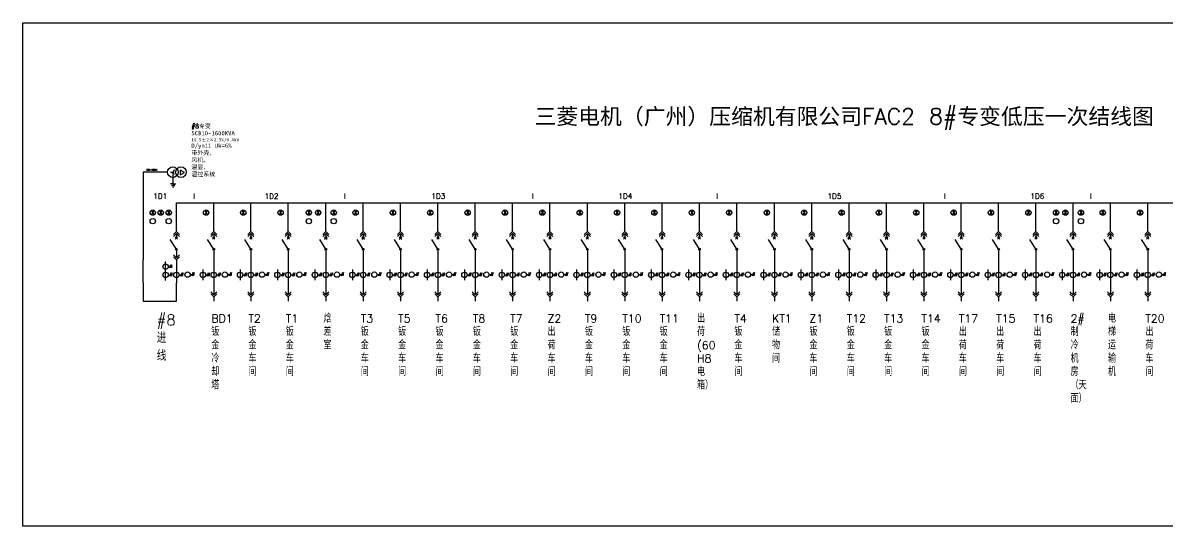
# Model space of a CAD drawing. Header units: millimetres. Extents: x 3170 to 6390, y 590 to 1534.
# Drawn here: x 3170 to 5314, y 590 to 1534 of the extents above; entities that cross this region are included whole.
import ezdxf

# ---------------------------------------------------------------- set-up
doc = ezdxf.new("R2010")
doc.units = ezdxf.units.MM
doc.linetypes.add('ACAD_ISO02W100', pattern=[15, 12, -3])
doc.layers.add('图层1', color=7, linetype='ACAD_ISO02W100')
doc.styles.get("Standard").update_dxf_attribs({"font": 'txt', "bigfont": 'gbcbig.shx'})

msp = doc.modelspace()

# ---------------------------------------------------------------- linework, layer by layer
for p, q in [((3440.8, 1254), (3395, 1254)), ((3395, 1254), (3395, 1089.6)), ((3446.3, 1254), (3451.2, 1254)), ((3450.8, 1254), (3450.8, 1231.9)), ((3453.6, 1258.2), (3451.2, 1254)), ((3453.6, 1249.7), (3451.2, 1254)), ((3451.2, 1231.9), (3446.2, 1231.9)), ((3454.5, 1228.8), (3448.5, 1228.8)), ((3452.2, 1226.1), (3450.2, 1226.1)), ((3451.2, 1231.9), (3456.2, 1231.9)), ((3451.2, 1226.1), (3452.2, 1226.1)), ((3451.5, 1228.8), (3454.5, 1228.8)), ((3415.8, 1182.6), (3410.5, 1174.1)), ((3410.5, 1182.6), (3415.8, 1174.1)), ((3430.8, 1182.6), (3425.5, 1174.1)), ((3425.5, 1182.6), (3430.8, 1174.1)), ((3445.8, 1182.6), (3440.5, 1174.1)), ((3440.5, 1182.6), (3445.8, 1174.1)), ((3457.5, 1196.3), (3712.1, 1196.3)), ((3457.5, 1143), (3457.5, 1196.3)), ((3515.8, 1182.6), (3510.5, 1174.1)), ((3510.5, 1182.6), (3515.8, 1174.1)), ((3527.5, 1143), (3527.5, 1196.3)), ((3585.3, 1182.6), (3580.1, 1174.1)), ((3580.1, 1182.6), (3585.3, 1174.1)), ((3597, 1143), (3597, 1196.3)), ((3655.3, 1182.6), (3650.1, 1174.1)), ((3650.1, 1182.6), (3655.3, 1174.1)), ((3667, 1143), (3667, 1196.3)), ((3708.2, 1182.6), (3703, 1174.1)), ((3703, 1182.6), (3708.2, 1174.1)), ((3712.1, 1196.3), (4107.7, 1196.3)), ((3725.8, 1182.6), (3720.5, 1174.1)), ((3720.5, 1182.6), (3725.8, 1174.1)), ((3737.5, 1143), (3737.5, 1196.3)), ((3755, 1182.6), (3749.7, 1174.1)), ((3749.7, 1182.6), (3755, 1174.1)), ((3795.8, 1182.6), (3790.5, 1174.1)), ((3790.5, 1182.6), (3795.8, 1174.1)), ((3807.5, 1143), (3807.5, 1196.3)), ((3865.8, 1182.6), (3860.5, 1174.1)), ((3860.5, 1182.6), (3865.8, 1174.1)), ((3877.5, 1143), (3877.5, 1196.3)), ((3935.8, 1182.6), (3930.5, 1174.1)), ((3930.5, 1182.6), (3935.8, 1174.1)), ((3935.8, 1182.6), (3930.5, 1174.1)), ((3930.5, 1182.6), (3935.8, 1174.1)), ((3947.5, 1143), (3947.5, 1196.3)), ((3947.5, 1143), (3947.5, 1196.3)), ((4005.8, 1182.6), (4000.5, 1174.1)), ((4000.5, 1182.6), (4005.8, 1174.1)), ((4017.5, 1143), (4017.5, 1196.3)), ((4075.8, 1182.6), (4070.5, 1174.1)), ((4070.5, 1182.6), (4075.8, 1174.1)), ((4087.5, 1143), (4087.5, 1196.3)), ((4107.7, 1196.3), (4574.6, 1196.3)), ((4145.8, 1182.6), (4140.5, 1174.1)), ((4140.5, 1182.6), (4145.8, 1174.1)), ((4157.5, 1143), (4157.5, 1196.3)), ((4215.8, 1182.6), (4210.5, 1174.1)), ((4210.5, 1182.6), (4215.8, 1174.1)), ((4227.5, 1143), (4227.5, 1196.3)), ((4285.8, 1182.6), (4280.5, 1174.1)), ((4280.5, 1182.6), (4285.8, 1174.1)), ((4297.5, 1143), (4297.5, 1196.3)), ((4355.8, 1182.6), (4350.5, 1174.1)), ((4350.5, 1182.6), (4355.8, 1174.1)), ((4367.5, 1143), (4367.5, 1196.3)), ((4425.8, 1182.6), (4420.5, 1174.1)), ((4420.5, 1182.6), (4425.8, 1174.1)), ((4437.5, 1143), (4437.5, 1196.3)), ((4495.8, 1182.6), (4490.5, 1174.1)), ((4490.5, 1182.6), (4495.8, 1174.1)), ((4507.5, 1143), (4507.5, 1196.3)), ((4566.4, 1182.6), (4561.1, 1174.1)), ((4561.1, 1182.6), (4566.4, 1174.1)), ((4574.6, 1196.3), (5495.5, 1196.3)), ((4578.1, 1143), (4578.1, 1196.3)), ((4636.4, 1182.6), (4631.1, 1174.1)), ((4631.1, 1182.6), (4636.4, 1174.1)), ((4648.1, 1143), (4648.1, 1196.3)), ((4706.4, 1182.6), (4701.1, 1174.1)), ((4701.1, 1182.6), (4706.4, 1174.1)), ((4718.1, 1143), (4718.1, 1196.3)), ((4776.4, 1182.6), (4771.1, 1174.1)), ((4771.1, 1182.6), (4776.4, 1174.1)), ((4788.1, 1143), (4788.1, 1196.3)), ((4846.4, 1182.6), (4841.1, 1174.1)), ((4841.1, 1182.6), (4846.4, 1174.1)), ((4858.1, 1143), (4858.1, 1196.3)), ((4916.4, 1182.6), (4911.1, 1174.1)), ((4911.1, 1182.6), (4916.4, 1174.1)), ((4928.1, 1143), (4928.1, 1196.3)), ((4986.4, 1182.6), (4981.1, 1174.1)), ((4981.1, 1182.6), (4986.4, 1174.1)), ((4998.1, 1143), (4998.1, 1196.3)), ((5056.4, 1182.6), (5051.1, 1174.1)), ((5051.1, 1182.6), (5056.4, 1174.1)), ((5068.1, 1143), (5068.1, 1196.3)), ((5108.2, 1182.6), (5103, 1174.1)), ((5103, 1182.6), (5108.2, 1174.1)), ((5125.8, 1182.6), (5120.5, 1174.1)), ((5120.5, 1182.6), (5125.8, 1174.1)), ((5137.5, 1143), (5137.5, 1196.3)), ((5155, 1182.6), (5149.7, 1174.1)), ((5149.7, 1182.6), (5155, 1174.1)), ((5195.8, 1182.6), (5190.5, 1174.1)), ((5190.5, 1182.6), (5195.8, 1174.1)), ((5207.5, 1143), (5207.5, 1196.3)), ((5265.8, 1182.6), (5260.5, 1174.1)), ((5260.5, 1182.6), (5265.8, 1174.1)), ((5277.5, 1143), (5277.5, 1196.3)), ((3413.2, 1178.3), (3413.2, 1178.3)), ((3705.6, 1178.3), (3705.6, 1178.3)), ((3752.3, 1178.3), (3752.3, 1178.3)), ((5105.6, 1178.3), (5105.6, 1178.3)), ((5152.3, 1178.3), (5152.3, 1178.3)), ((3457.5, 1143), (3451.8, 1137.3)), ((3457.5, 1139.2), (3451.8, 1133.6)), ((3463.1, 1137.3), (3457.5, 1143)), ((3463.1, 1133.6), (3457.5, 1139.2)), ((3457.5, 1139.2), (3457.5, 1130.4)), ((3527.5, 1143), (3521.8, 1137.3)), ((3527.5, 1139.2), (3521.8, 1133.6)), ((3533.1, 1137.3), (3527.5, 1143)), ((3533.1, 1133.6), (3527.5, 1139.2)), ((3527.5, 1139.2), (3527.5, 1130.4)), ((3597, 1143), (3591.4, 1137.3)), ((3597, 1139.2), (3591.4, 1133.6)), ((3602.6, 1137.3), (3597, 1143)), ((3602.6, 1133.6), (3597, 1139.2)), ((3597, 1139.2), (3597, 1130.4)), ((3667, 1143), (3661.4, 1137.3)), ((3667, 1139.2), (3661.4, 1133.6)), ((3672.6, 1137.3), (3667, 1143)), ((3672.6, 1133.6), (3667, 1139.2)), ((3667, 1139.2), (3667, 1130.4)), ((3737.5, 1143), (3731.8, 1137.3)), ((3737.5, 1139.2), (3731.8, 1133.6)), ((3743.1, 1137.3), (3737.5, 1143)), ((3743.1, 1133.6), (3737.5, 1139.2)), ((3737.5, 1139.2), (3737.5, 1130.4)), ((3807.5, 1143), (3801.8, 1137.3)), ((3807.5, 1139.2), (3801.8, 1133.6)), ((3813.1, 1137.3), (3807.5, 1143)), ((3813.1, 1133.6), (3807.5, 1139.2)), ((3807.5, 1139.2), (3807.5, 1130.4)), ((3877.5, 1143), (3871.8, 1137.3)), ((3877.5, 1139.2), (3871.8, 1133.6)), ((3883.1, 1137.3), (3877.5, 1143)), ((3883.1, 1133.6), (3877.5, 1139.2)), ((3877.5, 1139.2), (3877.5, 1130.4)), ((3947.5, 1143), (3941.8, 1137.3)), ((3947.5, 1143), (3941.8, 1137.3)), ((3947.5, 1139.2), (3941.8, 1133.6)), ((3947.5, 1139.2), (3941.8, 1133.6)), ((3953.1, 1137.3), (3947.5, 1143)), ((3953.1, 1137.3), (3947.5, 1143)), ((3953.1, 1133.6), (3947.5, 1139.2)), ((3947.5, 1139.2), (3947.5, 1130.4)), ((3953.1, 1133.6), (3947.5, 1139.2)), ((3947.5, 1139.2), (3947.5, 1130.4)), ((4017.5, 1143), (4011.8, 1137.3)), ((4017.5, 1139.2), (4011.8, 1133.6)), ((4023.1, 1137.3), (4017.5, 1143)), ((4023.1, 1133.6), (4017.5, 1139.2)), ((4017.5, 1139.2), (4017.5, 1130.4)), ((4087.5, 1143), (4081.8, 1137.3)), ((4087.5, 1139.2), (4081.8, 1133.6)), ((4093.1, 1137.3), (4087.5, 1143)), ((4093.1, 1133.6), (4087.5, 1139.2)), ((4087.5, 1139.2), (4087.5, 1130.4)), ((4157.5, 1143), (4151.8, 1137.3)), ((4157.5, 1139.2), (4151.8, 1133.6)), ((4163.1, 1137.3), (4157.5, 1143)), ((4163.1, 1133.6), (4157.5, 1139.2)), ((4157.5, 1139.2), (4157.5, 1130.4)), ((4227.5, 1143), (4221.8, 1137.3)), ((4227.5, 1139.2), (4221.8, 1133.6)), ((4233.1, 1137.3), (4227.5, 1143)), ((4233.1, 1133.6), (4227.5, 1139.2)), ((4227.5, 1139.2), (4227.5, 1130.4)), ((4297.5, 1143), (4291.8, 1137.3)), ((4297.5, 1139.2), (4291.8, 1133.6)), ((4303.1, 1137.3), (4297.5, 1143)), ((4303.1, 1133.6), (4297.5, 1139.2)), ((4297.5, 1139.2), (4297.5, 1130.4)), ((4367.5, 1143), (4361.8, 1137.3)), ((4367.5, 1139.2), (4361.8, 1133.6)), ((4373.1, 1137.3), (4367.5, 1143)), ((4373.1, 1133.6), (4367.5, 1139.2)), ((4367.5, 1139.2), (4367.5, 1130.4)), ((4437.5, 1143), (4431.8, 1137.3)), ((4437.5, 1139.2), (4431.8, 1133.6)), ((4443.1, 1137.3), (4437.5, 1143)), ((4443.1, 1133.6), (4437.5, 1139.2)), ((4437.5, 1139.2), (4437.5, 1130.4)), ((4507.5, 1143), (4501.8, 1137.3)), ((4507.5, 1139.2), (4501.8, 1133.6)), ((4513.1, 1137.3), (4507.5, 1143)), ((4513.1, 1133.6), (4507.5, 1139.2)), ((4507.5, 1139.2), (4507.5, 1130.4)), ((4578.1, 1143), (4572.4, 1137.3)), ((4578.1, 1139.2), (4572.4, 1133.6)), ((4583.7, 1137.3), (4578.1, 1143)), ((4583.7, 1133.6), (4578.1, 1139.2)), ((4578.1, 1139.2), (4578.1, 1130.4)), ((4648.1, 1143), (4642.4, 1137.3)), ((4648.1, 1139.2), (4642.4, 1133.6)), ((4653.7, 1137.3), (4648.1, 1143)), ((4653.7, 1133.6), (4648.1, 1139.2)), ((4648.1, 1139.2), (4648.1, 1130.4)), ((4718.1, 1143), (4712.4, 1137.3)), ((4718.1, 1139.2), (4712.4, 1133.6)), ((4723.7, 1137.3), (4718.1, 1143)), ((4723.7, 1133.6), (4718.1, 1139.2)), ((4718.1, 1139.2), (4718.1, 1130.4)), ((4788.1, 1143), (4782.4, 1137.3)), ((4788.1, 1139.2), (4782.4, 1133.6)), ((4793.7, 1137.3), (4788.1, 1143)), ((4793.7, 1133.6), (4788.1, 1139.2)), ((4788.1, 1139.2), (4788.1, 1130.4)), ((4858.1, 1143), (4852.4, 1137.3)), ((4858.1, 1139.2), (4852.4, 1133.6)), ((4863.7, 1137.3), (4858.1, 1143)), ((4863.7, 1133.6), (4858.1, 1139.2)), ((4858.1, 1139.2), (4858.1, 1130.4)), ((4928.1, 1143), (4922.4, 1137.3)), ((4928.1, 1139.2), (4922.4, 1133.6)), ((4933.7, 1137.3), (4928.1, 1143)), ((4933.7, 1133.6), (4928.1, 1139.2)), ((4928.1, 1139.2), (4928.1, 1130.4)), ((4998.1, 1143), (4992.4, 1137.3)), ((4998.1, 1139.2), (4992.4, 1133.6)), ((5003.7, 1137.3), (4998.1, 1143)), ((5003.7, 1133.6), (4998.1, 1139.2)), ((4998.1, 1139.2), (4998.1, 1130.4)), ((5068.1, 1143), (5062.4, 1137.3)), ((5068.1, 1139.2), (5062.4, 1133.6)), ((5073.7, 1137.3), (5068.1, 1143)), ((5073.7, 1133.6), (5068.1, 1139.2)), ((5068.1, 1139.2), (5068.1, 1130.4)), ((5137.5, 1143), (5131.8, 1137.3)), ((5137.5, 1139.2), (5131.8, 1133.6)), ((5143.1, 1137.3), (5137.5, 1143)), ((5143.1, 1133.6), (5137.5, 1139.2)), ((5137.5, 1139.2), (5137.5, 1130.4)), ((5207.5, 1143), (5201.8, 1137.3)), ((5207.5, 1139.2), (5201.8, 1133.6)), ((5213.1, 1137.3), (5207.5, 1143)), ((5213.1, 1133.6), (5207.5, 1139.2)), ((5207.5, 1139.2), (5207.5, 1130.4)), ((5277.5, 1143), (5271.8, 1137.3)), ((5277.5, 1139.2), (5271.8, 1133.6)), ((5283.1, 1137.3), (5277.5, 1143)), ((5283.1, 1133.6), (5277.5, 1139.2)), ((5277.5, 1139.2), (5277.5, 1130.4)), ((3457.5, 1109.7), (3446.1, 1127.7)), ((3455.2, 1128.2), (3459.7, 1132.7)), ((3455.2, 1132.7), (3459.7, 1128.2)), ((3527.5, 1109.7), (3516.1, 1127.7)), ((3525.2, 1128.2), (3529.7, 1132.7)), ((3525.2, 1132.7), (3529.7, 1128.2)), ((3597, 1109.7), (3585.7, 1127.7)), ((3594.8, 1128.2), (3599.2, 1132.7)), ((3594.8, 1132.7), (3599.2, 1128.2)), ((3667, 1109.7), (3655.7, 1127.7)), ((3664.8, 1128.2), (3669.2, 1132.7)), ((3664.8, 1132.7), (3669.2, 1128.2)), ((3737.5, 1109.7), (3726.1, 1127.7)), ((3735.2, 1128.2), (3739.7, 1132.7)), ((3735.2, 1132.7), (3739.7, 1128.2)), ((3807.5, 1109.7), (3796.1, 1127.7)), ((3805.2, 1128.2), (3809.7, 1132.7)), ((3805.2, 1132.7), (3809.7, 1128.2)), ((3877.5, 1109.7), (3866.1, 1127.7)), ((3875.2, 1128.2), (3879.7, 1132.7)), ((3875.2, 1132.7), (3879.7, 1128.2)), ((3947.5, 1109.7), (3936.1, 1127.7)), ((3947.5, 1109.7), (3936.1, 1127.7)), ((3945.2, 1128.2), (3949.7, 1132.7)), ((3945.2, 1132.7), (3949.7, 1128.2)), ((3945.2, 1128.2), (3949.7, 1132.7)), ((3945.2, 1132.7), (3949.7, 1128.2)), ((4017.5, 1109.7), (4006.1, 1127.7)), ((4015.2, 1128.2), (4019.7, 1132.7)), ((4015.2, 1132.7), (4019.7, 1128.2)), ((4087.5, 1109.7), (4076.1, 1127.7)), ((4085.2, 1128.2), (4089.7, 1132.7)), ((4085.2, 1132.7), (4089.7, 1128.2)), ((4157.5, 1109.7), (4146.1, 1127.7)), ((4155.2, 1128.2), (4159.7, 1132.7)), ((4155.2, 1132.7), (4159.7, 1128.2)), ((4227.5, 1109.7), (4216.1, 1127.7)), ((4225.2, 1128.2), (4229.7, 1132.7)), ((4225.2, 1132.7), (4229.7, 1128.2)), ((4297.5, 1109.7), (4286.1, 1127.7)), ((4295.2, 1128.2), (4299.7, 1132.7)), ((4295.2, 1132.7), (4299.7, 1128.2)), ((4367.5, 1109.7), (4356.1, 1127.7)), ((4365.2, 1128.2), (4369.7, 1132.7)), ((4365.2, 1132.7), (4369.7, 1128.2)), ((4437.5, 1109.7), (4426.1, 1127.7)), ((4435.2, 1128.2), (4439.7, 1132.7)), ((4435.2, 1132.7), (4439.7, 1128.2)), ((4507.5, 1109.7), (4496.1, 1127.7)), ((4505.2, 1128.2), (4509.7, 1132.7)), ((4505.2, 1132.7), (4509.7, 1128.2)), ((4578.1, 1109.7), (4566.7, 1127.7)), ((4575.8, 1128.2), (4580.3, 1132.7)), ((4575.8, 1132.7), (4580.3, 1128.2)), ((4648.1, 1109.7), (4636.7, 1127.7)), ((4645.8, 1128.2), (4650.3, 1132.7)), ((4645.8, 1132.7), (4650.3, 1128.2)), ((4718.1, 1109.7), (4706.7, 1127.7)), ((4715.8, 1128.2), (4720.3, 1132.7)), ((4715.8, 1132.7), (4720.3, 1128.2)), ((4788.1, 1109.7), (4776.7, 1127.7)), ((4785.8, 1128.2), (4790.3, 1132.7)), ((4785.8, 1132.7), (4790.3, 1128.2)), ((4858.1, 1109.7), (4846.7, 1127.7)), ((4855.8, 1128.2), (4860.3, 1132.7)), ((4855.8, 1132.7), (4860.3, 1128.2)), ((4928.1, 1109.7), (4916.7, 1127.7)), ((4925.8, 1128.2), (4930.3, 1132.7)), ((4925.8, 1132.7), (4930.3, 1128.2)), ((4998.1, 1109.7), (4986.7, 1127.7)), ((4995.8, 1128.2), (5000.3, 1132.7)), ((4995.8, 1132.7), (5000.3, 1128.2)), ((5068.1, 1109.7), (5056.7, 1127.7)), ((5065.8, 1128.2), (5070.3, 1132.7)), ((5065.8, 1132.7), (5070.3, 1128.2)), ((5137.5, 1109.7), (5126.1, 1127.7)), ((5135.2, 1128.2), (5139.7, 1132.7)), ((5135.2, 1132.7), (5139.7, 1128.2)), ((5207.5, 1109.7), (5196.1, 1127.7)), ((5205.2, 1128.2), (5209.7, 1132.7)), ((5205.2, 1132.7), (5209.7, 1128.2)), ((5277.5, 1109.7), (5266.1, 1127.7)), ((5275.2, 1128.2), (5279.7, 1132.7)), ((5275.2, 1132.7), (5279.7, 1128.2)), ((3451.8, 1099), (3457.5, 1093.4)), ((3451.8, 1095.2), (3457.5, 1089.6)), ((3457.5, 1109.7), (3457.5, 1093.4)), ((3457.5, 1093.4), (3463.1, 1099)), ((3457.5, 1089.6), (3463.1, 1095.2)), ((3527.5, 1109.7), (3527.5, 1024.1)), ((3597, 1109.7), (3597, 1024.1)), ((3667, 1109.7), (3667, 1024.1)), ((3737.5, 1109.7), (3737.5, 1024.1)), ((3807.5, 1109.7), (3807.5, 1024.1)), ((3877.5, 1109.7), (3877.5, 1024.1)), ((3947.5, 1109.7), (3947.5, 1024.1)), ((3947.5, 1109.7), (3947.5, 1024.1)), ((4017.5, 1109.7), (4017.5, 1024.1)), ((4087.5, 1109.7), (4087.5, 1024.1)), ((4157.5, 1109.7), (4157.5, 1024.1)), ((4227.5, 1109.7), (4227.5, 1024.1)), ((4297.5, 1109.7), (4297.5, 1024.1)), ((4367.5, 1109.7), (4367.5, 1024.1)), ((4437.5, 1109.7), (4437.5, 1024.1)), ((4507.5, 1109.7), (4507.5, 1024.1)), ((4578.1, 1109.7), (4578.1, 1024.1)), ((4648.1, 1109.7), (4648.1, 1024.1)), ((4718.1, 1109.7), (4718.1, 1024.1)), ((4788.1, 1109.7), (4788.1, 1024.1)), ((4858.1, 1109.7), (4858.1, 1024.1)), ((4928.1, 1109.7), (4928.1, 1024.1)), ((4998.1, 1109.7), (4998.1, 1024.1)), ((5068.1, 1109.7), (5068.1, 1024.1)), ((5137.5, 1109.7), (5137.5, 1024.1)), ((5207.5, 1109.7), (5207.5, 1024.1)), ((5277.5, 1109.7), (5277.5, 1024.1)), ((3395, 1046.9), (3395, 1089.6)), ((3437.2, 1050.8), (3437.2, 1086.7)), ((3442.2, 1076.8), (3450, 1076.8)), ((3446.2, 1080.4), (3443.9, 1073.8)), ((3448.7, 1080.4), (3446.4, 1073.8)), ((3457.5, 1089.6), (3457.5, 1046.9)), ((3442.2, 1061.5), (3450, 1061.5)), ((3447.3, 1065.1), (3445, 1058.5)), ((3449.7, 1065.1), (3447.4, 1058.6)), ((3462.5, 1061.5), (3470.2, 1061.5)), ((3462.5, 1061.5), (3470.2, 1061.5)), ((3467.6, 1065.1), (3465.3, 1058.5)), ((3467.6, 1065.1), (3465.3, 1058.5)), ((3469.9, 1065.1), (3467.6, 1058.5)), ((3469.9, 1065.1), (3467.6, 1058.5)), ((3483.4, 1062.1), (3491.2, 1062.1)), ((3488.6, 1065.7), (3486.3, 1059.1)), ((3490.9, 1065.7), (3488.6, 1059.2)), ((3507.2, 1071.8), (3507.2, 1051.6)), ((3512.2, 1061.5), (3520, 1061.5)), ((3517.3, 1065.1), (3515, 1058.5)), ((3519.7, 1065.1), (3517.4, 1058.6)), ((3532.5, 1061.5), (3540.2, 1061.5)), ((3532.5, 1061.5), (3540.2, 1061.5)), ((3537.6, 1065.1), (3535.3, 1058.5)), ((3537.6, 1065.1), (3535.3, 1058.5)), ((3539.9, 1065.1), (3537.6, 1058.5)), ((3539.9, 1065.1), (3537.6, 1058.5)), ((3553.4, 1062.1), (3561.2, 1062.1)), ((3558.6, 1065.7), (3556.3, 1059.1)), ((3560.9, 1065.7), (3558.6, 1059.2)), ((3576.7, 1071.8), (3576.7, 1051.6)), ((3581.7, 1061.5), (3589.5, 1061.5)), ((3586.9, 1065.1), (3584.6, 1058.5)), ((3589.2, 1065.1), (3586.9, 1058.6)), ((3602, 1061.5), (3609.8, 1061.5)), ((3602, 1061.5), (3609.8, 1061.5)), ((3607.2, 1065.1), (3604.9, 1058.5)), ((3607.2, 1065.1), (3604.9, 1058.5)), ((3609.5, 1065.1), (3607.2, 1058.5)), ((3609.5, 1065.1), (3607.2, 1058.5)), ((3623, 1062.1), (3630.7, 1062.1)), ((3628.1, 1065.7), (3625.8, 1059.1)), ((3630.4, 1065.7), (3628.2, 1059.2)), ((3646.7, 1071.8), (3646.7, 1051.6)), ((3651.7, 1061.5), (3659.5, 1061.5)), ((3656.9, 1065.1), (3654.6, 1058.5)), ((3659.2, 1065.1), (3656.9, 1058.6)), ((3672, 1061.5), (3679.8, 1061.5)), ((3672, 1061.5), (3679.8, 1061.5)), ((3677.2, 1065.1), (3674.9, 1058.5)), ((3677.2, 1065.1), (3674.9, 1058.5)), ((3679.5, 1065.1), (3677.2, 1058.5)), ((3679.5, 1065.1), (3677.2, 1058.5)), ((3693, 1062.1), (3700.7, 1062.1)), ((3698.1, 1065.7), (3695.8, 1059.1)), ((3700.4, 1065.7), (3698.2, 1059.2)), ((3717.2, 1071.8), (3717.2, 1051.6)), ((3722.2, 1061.5), (3730, 1061.5)), ((3727.3, 1065.1), (3725, 1058.5)), ((3729.7, 1065.1), (3727.4, 1058.6)), ((3742.5, 1061.5), (3750.2, 1061.5)), ((3742.5, 1061.5), (3750.2, 1061.5)), ((3747.6, 1065.1), (3745.3, 1058.5)), ((3747.6, 1065.1), (3745.3, 1058.5)), ((3749.9, 1065.1), (3747.6, 1058.5)), ((3749.9, 1065.1), (3747.6, 1058.5)), ((3763.4, 1062.1), (3771.2, 1062.1)), ((3768.6, 1065.7), (3766.3, 1059.1)), ((3770.9, 1065.7), (3768.6, 1059.2)), ((3787.2, 1071.8), (3787.2, 1051.6)), ((3792.2, 1061.5), (3800, 1061.5)), ((3797.3, 1065.1), (3795, 1058.5)), ((3799.7, 1065.1), (3797.4, 1058.6)), ((3812.5, 1061.5), (3820.2, 1061.5)), ((3812.5, 1061.5), (3820.2, 1061.5)), ((3817.6, 1065.1), (3815.3, 1058.5)), ((3817.6, 1065.1), (3815.3, 1058.5)), ((3819.9, 1065.1), (3817.6, 1058.5)), ((3819.9, 1065.1), (3817.6, 1058.5)), ((3833.4, 1062.1), (3841.2, 1062.1)), ((3838.6, 1065.7), (3836.3, 1059.1)), ((3840.9, 1065.7), (3838.6, 1059.2)), ((3857.2, 1071.8), (3857.2, 1051.6)), ((3862.2, 1061.5), (3870, 1061.5)), ((3867.3, 1065.1), (3865, 1058.5)), ((3869.7, 1065.1), (3867.4, 1058.6)), ((3882.5, 1061.5), (3890.2, 1061.5)), ((3882.5, 1061.5), (3890.2, 1061.5)), ((3887.6, 1065.1), (3885.3, 1058.5)), ((3887.6, 1065.1), (3885.3, 1058.5)), ((3889.9, 1065.1), (3887.6, 1058.5)), ((3889.9, 1065.1), (3887.6, 1058.5)), ((3903.4, 1062.1), (3911.2, 1062.1)), ((3908.6, 1065.7), (3906.3, 1059.1)), ((3910.9, 1065.7), (3908.6, 1059.2)), ((3927.2, 1071.8), (3927.2, 1051.6)), ((3927.2, 1071.8), (3927.2, 1051.6)), ((3932.2, 1061.5), (3940, 1061.5)), ((3932.2, 1061.5), (3940, 1061.5)), ((3937.3, 1065.1), (3935, 1058.5)), ((3937.3, 1065.1), (3935, 1058.5)), ((3939.7, 1065.1), (3937.4, 1058.6)), ((3939.7, 1065.1), (3937.4, 1058.6)), ((3952.5, 1061.5), (3960.2, 1061.5)), ((3952.5, 1061.5), (3960.2, 1061.5)), ((3952.5, 1061.5), (3960.2, 1061.5)), ((3952.5, 1061.5), (3960.2, 1061.5)), ((3957.6, 1065.1), (3955.3, 1058.5)), ((3957.6, 1065.1), (3955.3, 1058.5)), ((3957.6, 1065.1), (3955.3, 1058.5)), ((3957.6, 1065.1), (3955.3, 1058.5)), ((3959.9, 1065.1), (3957.6, 1058.5)), ((3959.9, 1065.1), (3957.6, 1058.5)), ((3959.9, 1065.1), (3957.6, 1058.5)), ((3959.9, 1065.1), (3957.6, 1058.5)), ((3973.4, 1062.1), (3981.2, 1062.1)), ((3973.4, 1062.1), (3981.2, 1062.1)), ((3978.6, 1065.7), (3976.3, 1059.1)), ((3978.6, 1065.7), (3976.3, 1059.1)), ((3980.9, 1065.7), (3978.6, 1059.2)), ((3980.9, 1065.7), (3978.6, 1059.2)), ((3997.2, 1071.8), (3997.2, 1051.6)), ((4002.2, 1061.5), (4010, 1061.5)), ((4007.3, 1065.1), (4005, 1058.5)), ((4009.7, 1065.1), (4007.4, 1058.6)), ((4022.5, 1061.5), (4030.2, 1061.5)), ((4022.5, 1061.5), (4030.2, 1061.5)), ((4027.6, 1065.1), (4025.3, 1058.5)), ((4027.6, 1065.1), (4025.3, 1058.5)), ((4029.9, 1065.1), (4027.6, 1058.5)), ((4029.9, 1065.1), (4027.6, 1058.5)), ((4043.4, 1062.1), (4051.2, 1062.1)), ((4048.6, 1065.7), (4046.3, 1059.1)), ((4050.9, 1065.7), (4048.6, 1059.2)), ((4067.2, 1071.8), (4067.2, 1051.6)), ((4072.2, 1061.5), (4080, 1061.5)), ((4077.3, 1065.1), (4075, 1058.5)), ((4079.7, 1065.1), (4077.4, 1058.6)), ((4092.5, 1061.5), (4100.2, 1061.5)), ((4092.5, 1061.5), (4100.2, 1061.5)), ((4097.6, 1065.1), (4095.3, 1058.5)), ((4097.6, 1065.1), (4095.3, 1058.5)), ((4099.9, 1065.1), (4097.6, 1058.5)), ((4099.9, 1065.1), (4097.6, 1058.5)), ((4113.4, 1062.1), (4121.2, 1062.1)), ((4118.6, 1065.7), (4116.3, 1059.1)), ((4120.9, 1065.7), (4118.6, 1059.2)), ((4137.2, 1071.8), (4137.2, 1051.6)), ((4142.2, 1061.5), (4150, 1061.5)), ((4147.3, 1065.1), (4145, 1058.5)), ((4149.7, 1065.1), (4147.4, 1058.6)), ((4162.5, 1061.5), (4170.2, 1061.5)), ((4162.5, 1061.5), (4170.2, 1061.5)), ((4167.6, 1065.1), (4165.3, 1058.5)), ((4167.6, 1065.1), (4165.3, 1058.5)), ((4169.9, 1065.1), (4167.6, 1058.5)), ((4169.9, 1065.1), (4167.6, 1058.5)), ((4183.4, 1062.1), (4191.2, 1062.1)), ((4188.6, 1065.7), (4186.3, 1059.1)), ((4190.9, 1065.7), (4188.6, 1059.2)), ((4207.2, 1071.8), (4207.2, 1051.6)), ((4212.2, 1061.5), (4220, 1061.5)), ((4217.3, 1065.1), (4215, 1058.5)), ((4219.7, 1065.1), (4217.4, 1058.6)), ((4232.5, 1061.5), (4240.2, 1061.5)), ((4232.5, 1061.5), (4240.2, 1061.5)), ((4237.6, 1065.1), (4235.3, 1058.5)), ((4237.6, 1065.1), (4235.3, 1058.5)), ((4239.9, 1065.1), (4237.6, 1058.5)), ((4239.9, 1065.1), (4237.6, 1058.5)), ((4253.4, 1062.1), (4261.2, 1062.1)), ((4258.6, 1065.7), (4256.3, 1059.1)), ((4260.9, 1065.7), (4258.6, 1059.2)), ((4277.2, 1071.8), (4277.2, 1051.6)), ((4282.2, 1061.5), (4290, 1061.5)), ((4287.3, 1065.1), (4285, 1058.5)), ((4289.7, 1065.1), (4287.4, 1058.6)), ((4302.5, 1061.5), (4310.2, 1061.5)), ((4302.5, 1061.5), (4310.2, 1061.5)), ((4307.6, 1065.1), (4305.3, 1058.5)), ((4307.6, 1065.1), (4305.3, 1058.5)), ((4309.9, 1065.1), (4307.6, 1058.5)), ((4309.9, 1065.1), (4307.6, 1058.5)), ((4323.4, 1062.1), (4331.2, 1062.1)), ((4328.6, 1065.7), (4326.3, 1059.1)), ((4330.9, 1065.7), (4328.6, 1059.2)), ((4347.2, 1071.8), (4347.2, 1051.6)), ((4352.2, 1061.5), (4360, 1061.5)), ((4357.3, 1065.1), (4355, 1058.5)), ((4359.7, 1065.1), (4357.4, 1058.6)), ((4372.5, 1061.5), (4380.2, 1061.5)), ((4372.5, 1061.5), (4380.2, 1061.5)), ((4377.6, 1065.1), (4375.3, 1058.5)), ((4377.6, 1065.1), (4375.3, 1058.5)), ((4379.9, 1065.1), (4377.6, 1058.5)), ((4379.9, 1065.1), (4377.6, 1058.5)), ((4393.4, 1062.1), (4401.2, 1062.1)), ((4398.6, 1065.7), (4396.3, 1059.1)), ((4400.9, 1065.7), (4398.6, 1059.2)), ((4417.2, 1071.8), (4417.2, 1051.6)), ((4422.2, 1061.5), (4430, 1061.5)), ((4427.3, 1065.1), (4425, 1058.5)), ((4429.7, 1065.1), (4427.4, 1058.6)), ((4442.5, 1061.5), (4450.2, 1061.5)), ((4442.5, 1061.5), (4450.2, 1061.5)), ((4447.6, 1065.1), (4445.3, 1058.5)), ((4447.6, 1065.1), (4445.3, 1058.5)), ((4449.9, 1065.1), (4447.6, 1058.5)), ((4449.9, 1065.1), (4447.6, 1058.5)), ((4463.4, 1062.1), (4471.2, 1062.1)), ((4468.6, 1065.7), (4466.3, 1059.1)), ((4470.9, 1065.7), (4468.6, 1059.2)), ((4487.2, 1071.8), (4487.2, 1051.6)), ((4492.2, 1061.5), (4500, 1061.5)), ((4497.3, 1065.1), (4495, 1058.5)), ((4499.7, 1065.1), (4497.4, 1058.6)), ((4512.5, 1061.5), (4520.2, 1061.5)), ((4512.5, 1061.5), (4520.2, 1061.5)), ((4517.6, 1065.1), (4515.3, 1058.5)), ((4517.6, 1065.1), (4515.3, 1058.5)), ((4519.9, 1065.1), (4517.6, 1058.5)), ((4519.9, 1065.1), (4517.6, 1058.5)), ((4533.4, 1062.1), (4541.2, 1062.1)), ((4538.6, 1065.7), (4536.3, 1059.1)), ((4540.9, 1065.7), (4538.6, 1059.2)), ((4557.8, 1071.8), (4557.8, 1051.6)), ((4562.8, 1061.5), (4570.6, 1061.5)), ((4567.9, 1065.1), (4565.6, 1058.5)), ((4570.3, 1065.1), (4568, 1058.6)), ((4583.1, 1061.5), (4590.8, 1061.5)), ((4583.1, 1061.5), (4590.8, 1061.5)), ((4588.2, 1065.1), (4585.9, 1058.5)), ((4588.2, 1065.1), (4585.9, 1058.5)), ((4590.5, 1065.1), (4588.2, 1058.5)), ((4590.5, 1065.1), (4588.2, 1058.5)), ((4604, 1062.1), (4611.8, 1062.1)), ((4609.2, 1065.7), (4606.9, 1059.1)), ((4611.5, 1065.7), (4609.2, 1059.2)), ((4627.8, 1071.8), (4627.8, 1051.6)), ((4632.8, 1061.5), (4640.6, 1061.5)), ((4637.9, 1065.1), (4635.6, 1058.5)), ((4640.3, 1065.1), (4638, 1058.6)), ((4653.1, 1061.5), (4660.8, 1061.5)), ((4653.1, 1061.5), (4660.8, 1061.5)), ((4658.2, 1065.1), (4655.9, 1058.5)), ((4658.2, 1065.1), (4655.9, 1058.5)), ((4660.5, 1065.1), (4658.2, 1058.5)), ((4660.5, 1065.1), (4658.2, 1058.5)), ((4674, 1062.1), (4681.8, 1062.1)), ((4679.2, 1065.7), (4676.9, 1059.1)), ((4681.5, 1065.7), (4679.2, 1059.2)), ((4697.8, 1071.8), (4697.8, 1051.6)), ((4702.8, 1061.5), (4710.6, 1061.5)), ((4707.9, 1065.1), (4705.6, 1058.5)), ((4710.3, 1065.1), (4708, 1058.6)), ((4723.1, 1061.5), (4730.8, 1061.5)), ((4723.1, 1061.5), (4730.8, 1061.5)), ((4728.2, 1065.1), (4725.9, 1058.5)), ((4728.2, 1065.1), (4725.9, 1058.5)), ((4730.5, 1065.1), (4728.2, 1058.5)), ((4730.5, 1065.1), (4728.2, 1058.5)), ((4744, 1062.1), (4751.8, 1062.1)), ((4749.2, 1065.7), (4746.9, 1059.1)), ((4751.5, 1065.7), (4749.2, 1059.2)), ((4767.8, 1071.8), (4767.8, 1051.6)), ((4772.8, 1061.5), (4780.6, 1061.5)), ((4777.9, 1065.1), (4775.6, 1058.5)), ((4780.3, 1065.1), (4778, 1058.6)), ((4793.1, 1061.5), (4800.8, 1061.5)), ((4793.1, 1061.5), (4800.8, 1061.5)), ((4798.2, 1065.1), (4795.9, 1058.5)), ((4798.2, 1065.1), (4795.9, 1058.5)), ((4800.5, 1065.1), (4798.2, 1058.5)), ((4800.5, 1065.1), (4798.2, 1058.5)), ((4814, 1062.1), (4821.8, 1062.1)), ((4819.2, 1065.7), (4816.9, 1059.1)), ((4821.5, 1065.7), (4819.2, 1059.2)), ((4837.8, 1071.8), (4837.8, 1051.6)), ((4842.8, 1061.5), (4850.6, 1061.5)), ((4847.9, 1065.1), (4845.6, 1058.5)), ((4850.3, 1065.1), (4848, 1058.6)), ((4863.1, 1061.5), (4870.8, 1061.5)), ((4863.1, 1061.5), (4870.8, 1061.5)), ((4868.2, 1065.1), (4865.9, 1058.5)), ((4868.2, 1065.1), (4865.9, 1058.5)), ((4870.5, 1065.1), (4868.2, 1058.5)), ((4870.5, 1065.1), (4868.2, 1058.5)), ((4884, 1062.1), (4891.8, 1062.1)), ((4889.2, 1065.7), (4886.9, 1059.1)), ((4891.5, 1065.7), (4889.2, 1059.2)), ((4907.8, 1071.8), (4907.8, 1051.6)), ((4912.8, 1061.5), (4920.6, 1061.5)), ((4917.9, 1065.1), (4915.6, 1058.5)), ((4920.3, 1065.1), (4918, 1058.6)), ((4933.1, 1061.5), (4940.8, 1061.5)), ((4933.1, 1061.5), (4940.8, 1061.5)), ((4938.2, 1065.1), (4935.9, 1058.5)), ((4938.2, 1065.1), (4935.9, 1058.5)), ((4940.5, 1065.1), (4938.2, 1058.5)), ((4940.5, 1065.1), (4938.2, 1058.5)), ((4954, 1062.1), (4961.8, 1062.1)), ((4959.2, 1065.7), (4956.9, 1059.1)), ((4961.5, 1065.7), (4959.2, 1059.2)), ((4977.8, 1071.8), (4977.8, 1051.6)), ((4982.8, 1061.5), (4990.6, 1061.5)), ((4987.9, 1065.1), (4985.6, 1058.5)), ((4990.3, 1065.1), (4988, 1058.6)), ((5003.1, 1061.5), (5010.8, 1061.5)), ((5003.1, 1061.5), (5010.8, 1061.5)), ((5008.2, 1065.1), (5005.9, 1058.5)), ((5008.2, 1065.1), (5005.9, 1058.5)), ((5010.5, 1065.1), (5008.2, 1058.5)), ((5010.5, 1065.1), (5008.2, 1058.5)), ((5024, 1062.1), (5031.8, 1062.1)), ((5029.2, 1065.7), (5026.9, 1059.1)), ((5031.5, 1065.7), (5029.2, 1059.2)), ((5047.8, 1071.8), (5047.8, 1051.6)), ((5052.8, 1061.5), (5060.6, 1061.5)), ((5057.9, 1065.1), (5055.6, 1058.5)), ((5060.3, 1065.1), (5058, 1058.6)), ((5073.1, 1061.5), (5080.8, 1061.5)), ((5073.1, 1061.5), (5080.8, 1061.5)), ((5078.2, 1065.1), (5075.9, 1058.5)), ((5078.2, 1065.1), (5075.9, 1058.5)), ((5080.5, 1065.1), (5078.2, 1058.5)), ((5080.5, 1065.1), (5078.2, 1058.5)), ((5094, 1062.1), (5101.8, 1062.1)), ((5099.2, 1065.7), (5096.9, 1059.1)), ((5101.5, 1065.7), (5099.2, 1059.2)), ((5117.2, 1071.8), (5117.2, 1051.6)), ((5122.2, 1061.5), (5130, 1061.5)), ((5127.3, 1065.1), (5125, 1058.5)), ((5129.7, 1065.1), (5127.4, 1058.6)), ((5142.5, 1061.5), (5150.2, 1061.5)), ((5142.5, 1061.5), (5150.2, 1061.5)), ((5147.6, 1065.1), (5145.3, 1058.5)), ((5147.6, 1065.1), (5145.3, 1058.5)), ((5149.9, 1065.1), (5147.6, 1058.5)), ((5149.9, 1065.1), (5147.6, 1058.5)), ((5163.4, 1062.1), (5171.2, 1062.1)), ((5168.6, 1065.7), (5166.3, 1059.1)), ((5170.9, 1065.7), (5168.6, 1059.2)), ((5187.2, 1071.8), (5187.2, 1051.6)), ((5192.2, 1061.5), (5200, 1061.5)), ((5197.3, 1065.1), (5195, 1058.5)), ((5199.7, 1065.1), (5197.4, 1058.6)), ((5212.5, 1061.5), (5220.2, 1061.5)), ((5212.5, 1061.5), (5220.2, 1061.5)), ((5217.6, 1065.1), (5215.3, 1058.5)), ((5217.6, 1065.1), (5215.3, 1058.5)), ((5219.9, 1065.1), (5217.6, 1058.5)), ((5219.9, 1065.1), (5217.6, 1058.5)), ((5233.4, 1062.1), (5241.2, 1062.1)), ((5238.6, 1065.7), (5236.3, 1059.1)), ((5240.9, 1065.7), (5238.6, 1059.2)), ((5257.2, 1071.8), (5257.2, 1051.6)), ((5262.2, 1061.5), (5270, 1061.5)), ((5267.3, 1065.1), (5265, 1058.5)), ((5269.7, 1065.1), (5267.4, 1058.6)), ((5282.5, 1061.5), (5290.2, 1061.5)), ((5282.5, 1061.5), (5290.2, 1061.5)), ((5287.6, 1065.1), (5285.3, 1058.5)), ((5287.6, 1065.1), (5285.3, 1058.5)), ((5289.9, 1065.1), (5287.6, 1058.5)), ((5289.9, 1065.1), (5287.6, 1058.5)), ((5303.4, 1062.1), (5311.2, 1062.1)), ((5308.6, 1065.7), (5306.3, 1059.1)), ((5310.9, 1065.7), (5308.6, 1059.2)), ((3395, 1046.9), (3395, 1012)), ((3457.5, 1012), (3457.5, 1046.9)), ((3521.8, 1029.7), (3527.5, 1024.1)), ((3527.5, 1024.1), (3533.1, 1029.7)), ((3591.4, 1029.7), (3597, 1024.1)), ((3597, 1024.1), (3602.6, 1029.7)), ((3661.4, 1029.7), (3667, 1024.1)), ((3667, 1024.1), (3672.6, 1029.7)), ((3731.8, 1029.7), (3737.5, 1024.1)), ((3737.5, 1024.1), (3743.1, 1029.7)), ((3801.8, 1029.7), (3807.5, 1024.1)), ((3807.5, 1024.1), (3813.1, 1029.7)), ((3871.8, 1029.7), (3877.5, 1024.1)), ((3877.5, 1024.1), (3883.1, 1029.7)), ((3941.8, 1029.7), (3947.5, 1024.1)), ((3941.8, 1029.7), (3947.5, 1024.1)), ((3947.5, 1024.1), (3953.1, 1029.7)), ((3947.5, 1024.1), (3953.1, 1029.7)), ((4011.8, 1029.7), (4017.5, 1024.1)), ((4017.5, 1024.1), (4023.1, 1029.7)), ((4081.8, 1029.7), (4087.5, 1024.1)), ((4087.5, 1024.1), (4093.1, 1029.7)), ((4151.8, 1029.7), (4157.5, 1024.1)), ((4157.5, 1024.1), (4163.1, 1029.7)), ((4221.8, 1029.7), (4227.5, 1024.1)), ((4227.5, 1024.1), (4233.1, 1029.7)), ((4291.8, 1029.7), (4297.5, 1024.1)), ((4297.5, 1024.1), (4303.1, 1029.7)), ((4361.8, 1029.7), (4367.5, 1024.1)), ((4367.5, 1024.1), (4373.1, 1029.7)), ((4431.8, 1029.7), (4437.5, 1024.1)), ((4437.5, 1024.1), (4443.1, 1029.7)), ((4501.8, 1029.7), (4507.5, 1024.1)), ((4507.5, 1024.1), (4513.1, 1029.7)), ((4572.4, 1029.7), (4578.1, 1024.1)), ((4578.1, 1024.1), (4583.7, 1029.7)), ((4642.4, 1029.7), (4648.1, 1024.1)), ((4648.1, 1024.1), (4653.7, 1029.7)), ((4712.4, 1029.7), (4718.1, 1024.1)), ((4718.1, 1024.1), (4723.7, 1029.7)), ((4782.4, 1029.7), (4788.1, 1024.1)), ((4788.1, 1024.1), (4793.7, 1029.7)), ((4852.4, 1029.7), (4858.1, 1024.1)), ((4858.1, 1024.1), (4863.7, 1029.7)), ((4922.4, 1029.7), (4928.1, 1024.1)), ((4928.1, 1024.1), (4933.7, 1029.7)), ((4992.4, 1029.7), (4998.1, 1024.1)), ((4998.1, 1024.1), (5003.7, 1029.7)), ((5062.4, 1029.7), (5068.1, 1024.1)), ((5068.1, 1024.1), (5073.7, 1029.7)), ((5131.8, 1029.7), (5137.5, 1024.1)), ((5137.5, 1024.1), (5143.1, 1029.7)), ((5201.8, 1029.7), (5207.5, 1024.1)), ((5207.5, 1024.1), (5213.1, 1029.7)), ((5271.8, 1029.7), (5277.5, 1024.1)), ((5277.5, 1024.1), (5283.1, 1029.7)), ((3395, 1012), (3457.5, 1012)), ((3521.8, 1025.9), (3527.5, 1020.3)), ((3527.5, 1020.3), (3533.1, 1025.9)), ((3527.5, 1020.3), (3527.5, 1012)), ((3591.4, 1025.9), (3597, 1020.3)), ((3597, 1020.3), (3602.6, 1025.9)), ((3597, 1020.3), (3597, 1012)), ((3661.4, 1025.9), (3667, 1020.3)), ((3667, 1020.3), (3672.6, 1025.9)), ((3667, 1020.3), (3667, 1012)), ((3731.8, 1025.9), (3737.5, 1020.3)), ((3737.5, 1020.3), (3743.1, 1025.9)), ((3737.5, 1020.3), (3737.5, 1012)), ((3801.8, 1025.9), (3807.5, 1020.3)), ((3807.5, 1020.3), (3813.1, 1025.9)), ((3807.5, 1020.3), (3807.5, 1012)), ((3871.8, 1025.9), (3877.5, 1020.3)), ((3877.5, 1020.3), (3883.1, 1025.9)), ((3877.5, 1020.3), (3877.5, 1012)), ((3941.8, 1025.9), (3947.5, 1020.3)), ((3941.8, 1025.9), (3947.5, 1020.3)), ((3947.5, 1020.3), (3953.1, 1025.9)), ((3947.5, 1020.3), (3953.1, 1025.9)), ((3947.5, 1020.3), (3947.5, 1012)), ((3947.5, 1020.3), (3947.5, 1012)), ((4011.8, 1025.9), (4017.5, 1020.3)), ((4017.5, 1020.3), (4023.1, 1025.9)), ((4017.5, 1020.3), (4017.5, 1012)), ((4081.8, 1025.9), (4087.5, 1020.3)), ((4087.5, 1020.3), (4093.1, 1025.9)), ((4087.5, 1020.3), (4087.5, 1012)), ((4151.8, 1025.9), (4157.5, 1020.3)), ((4157.5, 1020.3), (4163.1, 1025.9)), ((4157.5, 1020.3), (4157.5, 1012)), ((4221.8, 1025.9), (4227.5, 1020.3)), ((4227.5, 1020.3), (4233.1, 1025.9)), ((4227.5, 1020.3), (4227.5, 1012)), ((4291.8, 1025.9), (4297.5, 1020.3)), ((4297.5, 1020.3), (4303.1, 1025.9)), ((4297.5, 1020.3), (4297.5, 1012)), ((4361.8, 1025.9), (4367.5, 1020.3)), ((4367.5, 1020.3), (4373.1, 1025.9)), ((4367.5, 1020.3), (4367.5, 1012)), ((4431.8, 1025.9), (4437.5, 1020.3)), ((4437.5, 1020.3), (4443.1, 1025.9)), ((4437.5, 1020.3), (4437.5, 1012)), ((4501.8, 1025.9), (4507.5, 1020.3)), ((4507.5, 1020.3), (4513.1, 1025.9)), ((4507.5, 1020.3), (4507.5, 1012)), ((4572.4, 1025.9), (4578.1, 1020.3)), ((4578.1, 1020.3), (4583.7, 1025.9)), ((4578.1, 1020.3), (4578.1, 1012)), ((4642.4, 1025.9), (4648.1, 1020.3)), ((4648.1, 1020.3), (4653.7, 1025.9)), ((4648.1, 1020.3), (4648.1, 1012)), ((4712.4, 1025.9), (4718.1, 1020.3)), ((4718.1, 1020.3), (4723.7, 1025.9)), ((4718.1, 1020.3), (4718.1, 1012)), ((4782.4, 1025.9), (4788.1, 1020.3)), ((4788.1, 1020.3), (4793.7, 1025.9)), ((4788.1, 1020.3), (4788.1, 1012)), ((4852.4, 1025.9), (4858.1, 1020.3)), ((4858.1, 1020.3), (4863.7, 1025.9)), ((4858.1, 1020.3), (4858.1, 1012)), ((4922.4, 1025.9), (4928.1, 1020.3)), ((4928.1, 1020.3), (4933.7, 1025.9)), ((4928.1, 1020.3), (4928.1, 1012)), ((4992.4, 1025.9), (4998.1, 1020.3)), ((4998.1, 1020.3), (5003.7, 1025.9)), ((4998.1, 1020.3), (4998.1, 1012)), ((5062.4, 1025.9), (5068.1, 1020.3)), ((5068.1, 1020.3), (5073.7, 1025.9)), ((5068.1, 1020.3), (5068.1, 1012)), ((5131.8, 1025.9), (5137.5, 1020.3)), ((5137.5, 1020.3), (5143.1, 1025.9)), ((5137.5, 1020.3), (5137.5, 1012)), ((5201.8, 1025.9), (5207.5, 1020.3)), ((5207.5, 1020.3), (5213.1, 1025.9)), ((5207.5, 1020.3), (5207.5, 1012)), ((5271.8, 1025.9), (5277.5, 1020.3)), ((5277.5, 1020.3), (5283.1, 1025.9)), ((5277.5, 1020.3), (5277.5, 1012))]:
    msp.add_line(p, q)
at = {"color": 3}
msp.add_lwpolyline([(3169.9, 1534), (6389.6, 1534), (6389.6, 590.4), (3169.9, 590.4)], close=True, dxfattribs=at)
msp.add_lwpolyline([(3472.7, 1253.4), (3464.6, 1258.1), (3464.6, 1248.8)], close=True)
for centre, radius in [((3450.8, 1254), 10), ((3466, 1254), 10), ((3413.2, 1178.3), 5), ((3428.2, 1178.3), 5), ((3443.2, 1178.3), 5), ((3513.2, 1178.3), 5), ((3582.7, 1178.3), 5), ((3652.7, 1178.3), 5), ((3705.6, 1178.3), 5), ((3723.2, 1178.3), 5), ((3752.3, 1178.3), 5), ((3793.2, 1178.3), 5), ((3863.2, 1178.3), 5), ((3933.2, 1178.3), 5), ((3933.2, 1178.3), 5), ((4003.2, 1178.3), 5), ((4073.2, 1178.3), 5), ((4143.2, 1178.3), 5), ((4213.2, 1178.3), 5), ((4283.2, 1178.3), 5), ((4353.2, 1178.3), 5), ((4423.2, 1178.3), 5), ((4493.2, 1178.3), 5), ((4563.8, 1178.3), 5), ((4633.8, 1178.3), 5), ((4703.8, 1178.3), 5), ((4773.8, 1178.3), 5), ((4843.8, 1178.3), 5), ((4913.8, 1178.3), 5), ((4983.8, 1178.3), 5), ((5053.8, 1178.3), 5), ((5105.6, 1178.3), 5), ((5123.2, 1178.3), 5), ((5152.3, 1178.3), 5), ((5193.2, 1178.3), 5), ((5263.2, 1178.3), 5), ((3413.2, 1162.2), 5), ((3443.2, 1162.2), 5), ((3705.6, 1162.2), 5), ((3752.3, 1162.2), 5), ((5105.6, 1162.2), 5), ((5152.3, 1162.2), 5), ((3457.5, 1109.7), 1.56), ((3527.5, 1109.7), 1.56), ((3597, 1109.7), 1.56), ((3667, 1109.7), 1.56), ((3737.5, 1109.7), 1.56), ((3807.5, 1109.7), 1.56), ((3877.5, 1109.7), 1.56), ((3947.5, 1109.7), 1.56), ((3947.5, 1109.7), 1.56), ((4017.5, 1109.7), 1.56), ((4087.5, 1109.7), 1.56), ((4157.5, 1109.7), 1.56), ((4227.5, 1109.7), 1.56), ((4297.5, 1109.7), 1.56), ((4367.5, 1109.7), 1.56), ((4437.5, 1109.7), 1.56), ((4507.5, 1109.7), 1.56), ((4578.1, 1109.7), 1.56), ((4648.1, 1109.7), 1.56), ((4718.1, 1109.7), 1.56), ((4788.1, 1109.7), 1.56), ((4858.1, 1109.7), 1.56), ((4928.1, 1109.7), 1.56), ((4998.1, 1109.7), 1.56), ((5068.1, 1109.7), 1.56), ((5137.5, 1109.7), 1.56), ((5207.5, 1109.7), 1.56), ((5277.5, 1109.7), 1.56), ((3437.2, 1076.8), 5), ((3437.2, 1061.5), 5), ((3457.5, 1061.5), 5), ((3457.5, 1061.5), 5), ((3478.4, 1062.1), 5), ((3507.2, 1061.5), 5), ((3527.5, 1061.5), 5), ((3527.5, 1061.5), 5), ((3548.4, 1062.1), 5), ((3576.7, 1061.5), 5), ((3597, 1061.5), 5), ((3597, 1061.5), 5), ((3618, 1062.1), 5), ((3646.7, 1061.5), 5), ((3667, 1061.5), 5), ((3667, 1061.5), 5), ((3688, 1062.1), 5), ((3717.2, 1061.5), 5), ((3737.5, 1061.5), 5), ((3737.5, 1061.5), 5), ((3758.4, 1062.1), 5), ((3787.2, 1061.5), 5), ((3807.5, 1061.5), 5), ((3807.5, 1061.5), 5), ((3828.4, 1062.1), 5), ((3857.2, 1061.5), 5), ((3877.5, 1061.5), 5), ((3877.5, 1061.5), 5), ((3898.4, 1062.1), 5), ((3927.2, 1061.5), 5), ((3927.2, 1061.5), 5), ((3947.5, 1061.5), 5), ((3947.5, 1061.5), 5), ((3947.5, 1061.5), 5), ((3947.5, 1061.5), 5), ((3968.4, 1062.1), 5), ((3968.4, 1062.1), 5), ((3997.2, 1061.5), 5), ((4017.5, 1061.5), 5), ((4017.5, 1061.5), 5), ((4038.4, 1062.1), 5), ((4067.2, 1061.5), 5), ((4087.5, 1061.5), 5), ((4087.5, 1061.5), 5), ((4108.4, 1062.1), 5), ((4137.2, 1061.5), 5), ((4157.5, 1061.5), 5), ((4157.5, 1061.5), 5), ((4178.4, 1062.1), 5), ((4207.2, 1061.5), 5), ((4227.5, 1061.5), 5), ((4227.5, 1061.5), 5), ((4248.4, 1062.1), 5), ((4277.2, 1061.5), 5), ((4297.5, 1061.5), 5), ((4297.5, 1061.5), 5), ((4318.4, 1062.1), 5), ((4347.2, 1061.5), 5), ((4367.5, 1061.5), 5), ((4367.5, 1061.5), 5), ((4388.4, 1062.1), 5), ((4417.2, 1061.5), 5), ((4437.5, 1061.5), 5), ((4437.5, 1061.5), 5), ((4458.4, 1062.1), 5), ((4487.2, 1061.5), 5), ((4507.5, 1061.5), 5), ((4507.5, 1061.5), 5), ((4528.4, 1062.1), 5), ((4557.8, 1061.5), 5), ((4578.1, 1061.5), 5), ((4578.1, 1061.5), 5), ((4599, 1062.1), 5), ((4627.8, 1061.5), 5), ((4648.1, 1061.5), 5), ((4648.1, 1061.5), 5), ((4669, 1062.1), 5), ((4697.8, 1061.5), 5), ((4718.1, 1061.5), 5), ((4718.1, 1061.5), 5), ((4739, 1062.1), 5), ((4767.8, 1061.5), 5), ((4788.1, 1061.5), 5), ((4788.1, 1061.5), 5), ((4809, 1062.1), 5), ((4837.8, 1061.5), 5), ((4858.1, 1061.5), 5), ((4858.1, 1061.5), 5), ((4879, 1062.1), 5), ((4907.8, 1061.5), 5), ((4928.1, 1061.5), 5), ((4928.1, 1061.5), 5), ((4949, 1062.1), 5), ((4977.8, 1061.5), 5), ((4998.1, 1061.5), 5), ((4998.1, 1061.5), 5), ((5019, 1062.1), 5), ((5047.8, 1061.5), 5), ((5068.1, 1061.5), 5), ((5068.1, 1061.5), 5), ((5089, 1062.1), 5), ((5117.2, 1061.5), 5), ((5137.5, 1061.5), 5), ((5137.5, 1061.5), 5), ((5158.4, 1062.1), 5), ((5187.2, 1061.5), 5), ((5207.5, 1061.5), 5), ((5207.5, 1061.5), 5), ((5228.4, 1062.1), 5), ((5257.2, 1061.5), 5), ((5277.5, 1061.5), 5), ((5277.5, 1061.5), 5), ((5298.4, 1062.1), 5)]:
    msp.add_circle(centre, radius)

# ---------------------------------------------------------------- texts
at = {"insert": (3485.6, 1344.5), "char_height": 8, "attachment_point": 1}
msp.add_mtext_dynamic_manual_height_columns('#8{\\fSimSun|b0|i0|c134|p2;专变 SCB10-1600KVA \\P\\H0.75x;10.5±2×2.5%/0.4kV \\H1.3333x;D/yn11 Uk=6%\\P带外壳、\\P风机、\\P温显、\\P温控系统}', width=93.412, gutter_width=12.5, heights=[0], dxfattribs=at)
at = {"attachment_point": 1}
for s, insert, char_height, width in [('CCX-3200A', (3401.8, 1259.8), 2.5, 27.799), ('\\pi1.4213;1D1', (3412.8, 1214.2), 10, 22.843), ('I', (3488.9, 1214.2), 10, 22.843), ('\\pi-0.24539;1D2', (3622.9, 1214.2), 10, 22.843), ('I', (3771.2, 1214.2), 10, 22.843), ('\\pi-0.24539;1D3', (3935.4, 1214.2), 10, 22.843), ('I', (4123.6, 1214.2), 10, 22.843), ('\\pi-0.24539;1D4', (4285.8, 1214.2), 10, 22.843), ('I', (4469.3, 1214.2), 10, 22.843), ('\\pi-0.24539;1D5', (4677.7, 1214.2), 10, 22.843), ('I', (4895.3, 1214.2), 10, 22.843), ('\\pi-0.24539;1D6', (5057.9, 1214.2), 10, 22.843), ('I', (5169.4, 1214.2), 10, 22.843), ('T3\\P钣金\\P车\\P间', (3803, 987.2), 15, 19.809), ('T5\\P钣金\\P车\\P间', (3873, 987.2), 15, 19.809), ('T6\\P钣金\\P车\\P间', (3943, 987.2), 15, 19.809), ('T8\\P钣金\\P车\\P间', (4013, 987.2), 15, 19.809), ('T7\\P钣金\\P车\\P间', (4083, 987.2), 15, 19.809), ('Z2出荷\\P车\\P间', (4153, 987.2), 15, 19.809), ('T9钣金\\P车\\P间', (4223, 987.2), 15, 19.809), ('T10钣金\\P车\\P间', (4293, 987.2), 15, 19.809), ('T11\\P钣金\\P车\\P间', (4363, 987.2), 15, 19.809), ('Z1钣金\\P车\\P间', (4643.6, 987.2), 15, 19.809), ('电梯运输机', (5203, 987.2), 15, 19.809)]:
    msp.add_mtext(s, dxfattribs=dict(at, insert=insert, char_height=char_height, width=width))
at = {"color": 2, "insert": (3420.7, 987.2), "char_height": 20, "width": 19.809, "attachment_point": 1}
msp.add_mtext('#8\\P进\\P线', dxfattribs=at)
at = {"color": 1, "char_height": 15, "width": 19.809, "attachment_point": 1}
for s, insert in [('BD1钣金冷却塔', (3523, 987.2)), ('T2钣金\\P车\\P间', (3592.5, 987.2)), ('T1\\P钣金\\P车\\P间', (3662.5, 987.2)), ('T4钣金\\P车\\P间', (4503, 987.2)), ('KT1储物\\P间', (4573.6, 987.2)), ('T12\\P钣金\\P车\\P间', (4713.6, 987.2)), ('T13钣金\\P车\\P间', (4783.6, 987.2)), ('T14钣金\\P车\\P间', (4853.6, 987.2)), ('T17\\P出荷\\P车\\P间', (4923.6, 987.2)), ('T15\\P出荷\\P车\\P间', (4993.6, 987.2)), ('T16\\P出荷\\P车\\P间', (5063.6, 987.2)), ('T20\\P出荷\\P车\\P间', (5273, 987.2))]:
    msp.add_mtext(s, dxfattribs=dict(at, insert=insert))
at = {"color": 3, "char_height": 15, "width": 19.809, "attachment_point": 1}
for s, insert in [('焓差\\P室', (3733, 987.2)), ('出荷 (60\\PH8电箱）', (4433, 987.2)), ('2#\\P制冷机房\\P（天面）', (5133, 987.2))]:
    msp.add_mtext(s, dxfattribs=dict(at, insert=insert))
at = {"layer": '图层1', "insert": (4128.5, 1373.7), "char_height": 30, "attachment_point": 1}
msp.add_mtext_dynamic_manual_height_columns('{\\fSimSun|b0|i0|c134|p2;三菱电机（广州）压缩机有限公司}FAC2 8#{\\fSimSun|b0|i0|c134|p2;专变低压一次结线图}', width=2902.628, gutter_width=12.5, heights=[0], dxfattribs=at)

doc.saveas('drawing.dxf')
